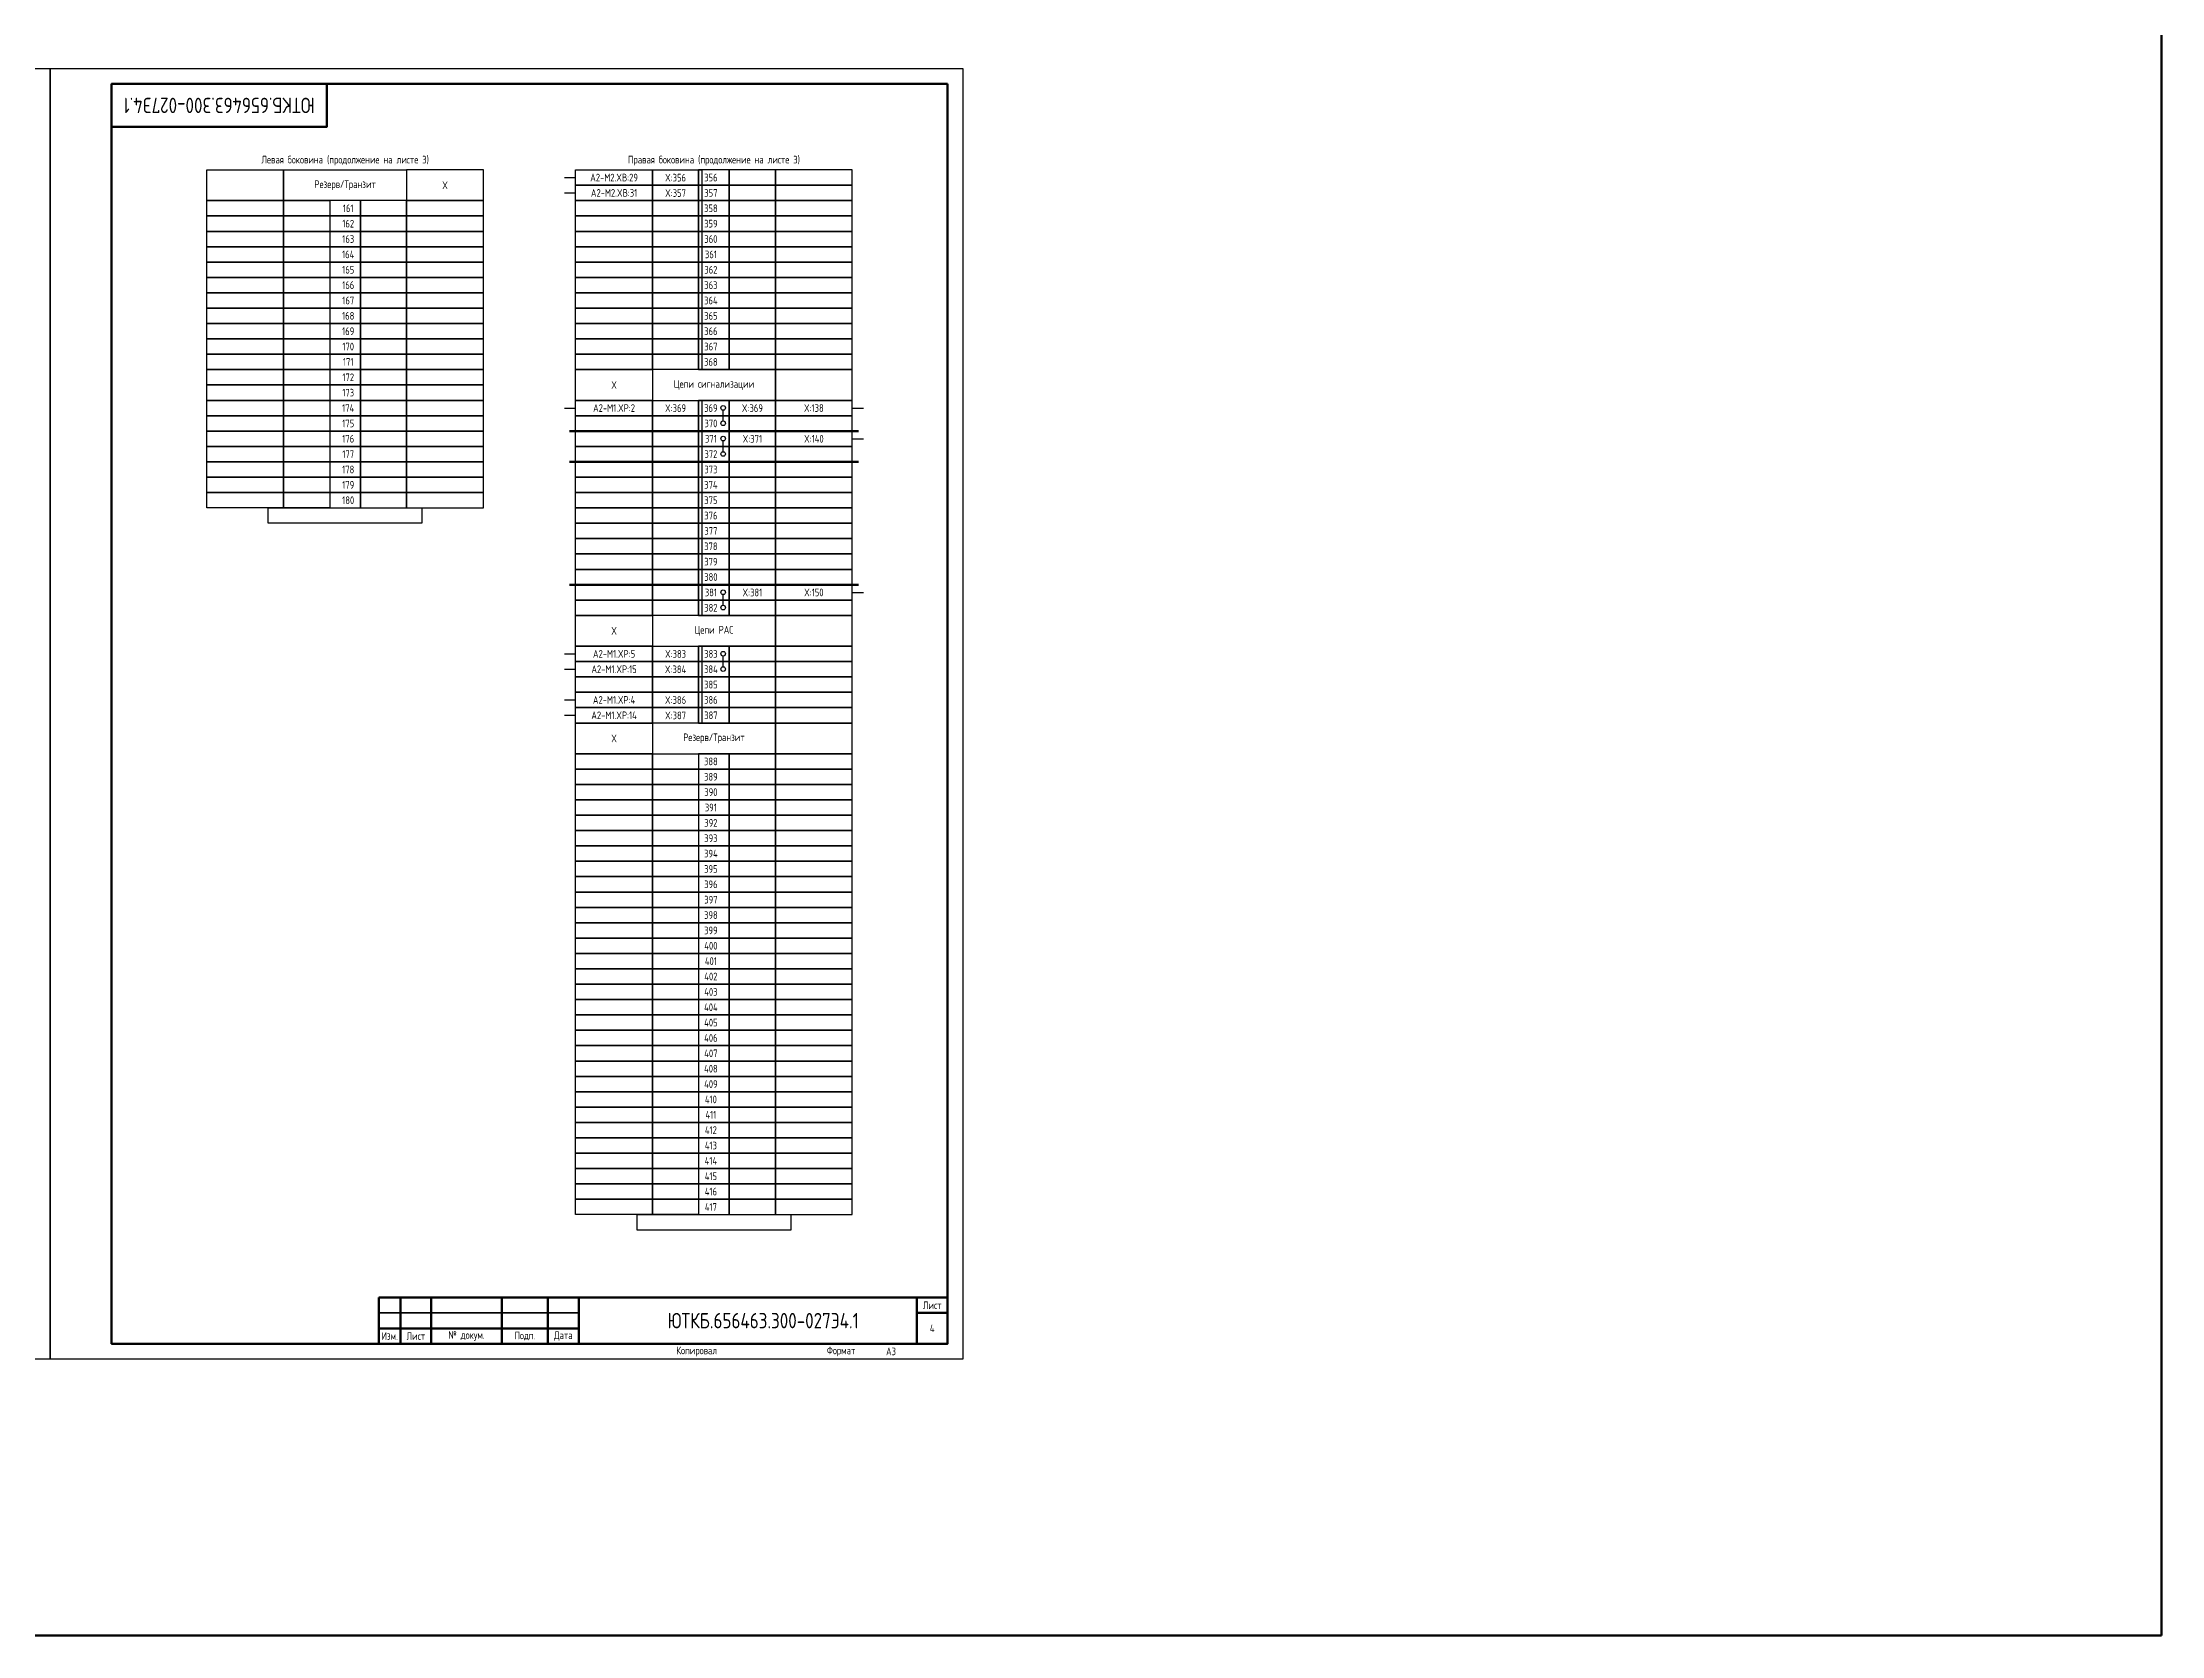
# Model space of a CAD drawing. Header units: millimetres. Extents: x -1117 to 5358, y -90 to 1610.
# Drawn here: x 4668 to 5358, y -90 to 428 of the extents above; entities that cross this region are included whole.
import ezdxf

# ---------------------------------------------------------------- set-up
doc = ezdxf.new("R2010")
doc.units = ezdxf.units.MM
doc.styles.add('Gost_type_A', font='GOST_A.TTF')

# ---------------------------------------------------------------- blocks, each defined once
blk = doc.blocks.new('Штамп угловой верхний')
at = {"lineweight": 50}
blk.add_lwpolyline([(0, 0), (70, 0), (70, -14), (0, -14)], close=True, dxfattribs=at)
blk = doc.blocks.new('Штамп малый нижний')
at = {"lineweight": 50}
for points in [[(-185, 15), (-178, 15), (-178, 5), (-185, 5)], [(-178, 15), (-168, 15), (-168, 5), (-178, 5)], [(-168, 15), (-145, 15), (-145, 5), (-168, 5)], [(-145, 15), (-130, 15), (-130, 5), (-145, 5)], [(-130, 15), (-120, 15), (-120, 5), (-130, 5)], [(-120, 15), (-10, 15), (-10, 0), (-120, 0)], [(-10, 15), (0, 15), (0, 10), (-10, 10)], [(-10, 10), (0, 10), (0, 0), (-10, 0)], [(-185, 5), (-178, 5), (-178, 0), (-185, 0)], [(-178, 5), (-168, 5), (-168, 0), (-178, 0)], [(-168, 5), (-145, 5), (-145, 0), (-168, 0)], [(-145, 5), (-130, 5), (-130, 0), (-145, 0)], [(-130, 5), (-120, 5), (-120, 0), (-130, 0)]]:
    blk.add_lwpolyline(points, close=True, dxfattribs=at)
for points in [[(-185, 15), (-178, 15), (-178, 10), (-185, 10)], [(-178, 15), (-168, 15), (-168, 10), (-178, 10)], [(-168, 15), (-145, 15), (-145, 10), (-168, 10)], [(-145, 15), (-130, 15), (-130, 10), (-145, 10)], [(-130, 15), (-120, 15), (-120, 10), (-130, 10)], [(-185, 10), (-178, 10), (-178, 5), (-185, 5)], [(-178, 10), (-168, 10), (-168, 5), (-178, 5)], [(-168, 10), (-145, 10), (-145, 5), (-168, 5)], [(-145, 10), (-130, 10), (-130, 5), (-145, 5)], [(-130, 10), (-120, 10), (-120, 5), (-130, 5)]]:
    blk.add_lwpolyline(points, close=True)
at = {"char_height": 2.5, "style": 'Gost_type_A'}
for s, insert, width, attachment_point in [('Лист', (-5, 12.5), 10, 5), ('Изм.', (-181.5, 2.5), 7, 5), ('Лист', (-173, 2.5), 10, 5), ('№ докум.', (-156.5, 2.5), 23, 5), ('Подп.', (-137.5, 2.5), 15, 5), ('Дата', (-125, 2.5), 10, 5), ('Копировал', (-75, -2.53), 13.1202, 6), ('Формат', (-30, -2.53), 13.1202, 6)]:
    blk.add_mtext(s, dxfattribs=dict(at, insert=insert, width=width, attachment_point=attachment_point))

msp = doc.modelspace()

# ---------------------------------------------------------------- linework, layer by layer
for p, q in [((4838.38, 384.5), (4842, 384.5)), ((4838.38, 379.5), (4842, 379.5)), ((4838.38, 309.5), (4842, 309.5)), ((4932, 309.5), (4935.62, 309.5)), ((4932, 299.5), (4935.62, 299.5)), ((4932, 249.5), (4935.62, 249.5)), ((4838.38, 229.5), (4842, 229.5)), ((4838.38, 224.5), (4842, 224.5)), ((4838.38, 214.5), (4842, 214.5)), ((4838.38, 209.5), (4842, 209.5))]:
    msp.add_line(p, q)
at = {"lineweight": -2}
for p, q in [((4890, 305.3), (4890, 308.8)), ((4890, 295.3), (4890, 298.8)), ((4890, 245.3), (4890, 248.8)), ((4890, 225.3), (4890, 228.8))]:
    msp.add_line(p, q, dxfattribs=at)
at = {"lineweight": 50}
for p, q in [((4840, 302), (4934, 302)), ((4840, 292), (4934, 292)), ((4840, 252), (4934, 252))]:
    msp.add_line(p, q, dxfattribs=at)
at = {"color": 6, "lineweight": 53}
msp.add_lwpolyline([(-1117.42, 1610), (5358, 1610), (5358, -90), (-1117.42, -90)], close=True, dxfattribs=at)
for points in [[(4671, 420), (4671, 0), (4374, 0), (4374, 420)], [(4968, 420), (4968, 0), (4671, 0), (4671, 420)], [(4722, 387), (4747, 387), (4747, 377), (4722, 377)], [(4747, 387), (4787, 387), (4787, 377), (4747, 377)], [(4812, 387), (4787, 387), (4787, 377), (4812, 377)], [(4842, 387), (4867, 387), (4867, 382), (4842, 382)], [(4867, 387), (4882, 387), (4882, 382), (4867, 382)], [(4892, 387), (4882, 387), (4882, 382), (4892, 382)], [(4907, 387), (4892, 387), (4892, 382), (4907, 382)], [(4932, 387), (4907, 387), (4907, 382), (4932, 382)], [(4842, 382), (4867, 382), (4867, 377), (4842, 377)], [(4867, 382), (4882, 382), (4882, 377), (4867, 377)], [(4892, 382), (4882, 382), (4882, 377), (4892, 377)], [(4907, 382), (4892, 382), (4892, 377), (4907, 377)], [(4932, 382), (4907, 382), (4907, 377), (4932, 377)], [(4722, 377), (4747, 377), (4747, 372), (4722, 372)], [(4747, 377), (4762, 377), (4762, 372), (4747, 372)], [(4772, 377), (4762, 377), (4762, 372), (4772, 372)], [(4787, 377), (4772, 377), (4772, 372), (4787, 372)], [(4812, 377), (4787, 377), (4787, 372), (4812, 372)], [(4842, 377), (4867, 377), (4867, 372), (4842, 372)], [(4867, 377), (4882, 377), (4882, 372), (4867, 372)], [(4892, 377), (4882, 377), (4882, 372), (4892, 372)], [(4907, 377), (4892, 377), (4892, 372), (4907, 372)], [(4932, 377), (4907, 377), (4907, 372), (4932, 372)], [(4722, 372), (4747, 372), (4747, 367), (4722, 367)], [(4722, 367), (4747, 367), (4747, 362), (4722, 362)], [(4747, 372), (4762, 372), (4762, 367), (4747, 367)], [(4747, 367), (4762, 367), (4762, 362), (4747, 362)], [(4772, 372), (4762, 372), (4762, 367), (4772, 367)], [(4772, 367), (4762, 367), (4762, 362), (4772, 362)], [(4787, 372), (4772, 372), (4772, 367), (4787, 367)], [(4787, 367), (4772, 367), (4772, 362), (4787, 362)], [(4812, 372), (4787, 372), (4787, 367), (4812, 367)], [(4812, 367), (4787, 367), (4787, 362), (4812, 362)], [(4842, 372), (4867, 372), (4867, 367), (4842, 367)], [(4842, 367), (4867, 367), (4867, 362), (4842, 362)], [(4867, 372), (4882, 372), (4882, 367), (4867, 367)], [(4867, 367), (4882, 367), (4882, 362), (4867, 362)], [(4892, 372), (4882, 372), (4882, 367), (4892, 367)], [(4892, 367), (4882, 367), (4882, 362), (4892, 362)], [(4907, 372), (4892, 372), (4892, 367), (4907, 367)], [(4907, 367), (4892, 367), (4892, 362), (4907, 362)], [(4932, 372), (4907, 372), (4907, 367), (4932, 367)], [(4932, 367), (4907, 367), (4907, 362), (4932, 362)], [(4722, 362), (4747, 362), (4747, 357), (4722, 357)], [(4747, 362), (4762, 362), (4762, 357), (4747, 357)], [(4772, 362), (4762, 362), (4762, 357), (4772, 357)], [(4787, 362), (4772, 362), (4772, 357), (4787, 357)], [(4812, 362), (4787, 362), (4787, 357), (4812, 357)], [(4842, 362), (4867, 362), (4867, 357), (4842, 357)], [(4867, 362), (4882, 362), (4882, 357), (4867, 357)], [(4892, 362), (4882, 362), (4882, 357), (4892, 357)], [(4907, 362), (4892, 362), (4892, 357), (4907, 357)], [(4932, 362), (4907, 362), (4907, 357), (4932, 357)], [(4722, 357), (4747, 357), (4747, 352), (4722, 352)], [(4722, 352), (4747, 352), (4747, 347), (4722, 347)], [(4747, 357), (4762, 357), (4762, 352), (4747, 352)], [(4747, 352), (4762, 352), (4762, 347), (4747, 347)], [(4772, 357), (4762, 357), (4762, 352), (4772, 352)], [(4772, 352), (4762, 352), (4762, 347), (4772, 347)], [(4787, 357), (4772, 357), (4772, 352), (4787, 352)], [(4787, 352), (4772, 352), (4772, 347), (4787, 347)], [(4812, 357), (4787, 357), (4787, 352), (4812, 352)], [(4812, 352), (4787, 352), (4787, 347), (4812, 347)], [(4842, 357), (4867, 357), (4867, 352), (4842, 352)], [(4842, 352), (4867, 352), (4867, 347), (4842, 347)], [(4867, 357), (4882, 357), (4882, 352), (4867, 352)], [(4867, 352), (4882, 352), (4882, 347), (4867, 347)], [(4892, 357), (4882, 357), (4882, 352), (4892, 352)], [(4892, 352), (4882, 352), (4882, 347), (4892, 347)], [(4907, 357), (4892, 357), (4892, 352), (4907, 352)], [(4907, 352), (4892, 352), (4892, 347), (4907, 347)], [(4932, 357), (4907, 357), (4907, 352), (4932, 352)], [(4932, 352), (4907, 352), (4907, 347), (4932, 347)], [(4722, 347), (4747, 347), (4747, 342), (4722, 342)], [(4747, 347), (4762, 347), (4762, 342), (4747, 342)], [(4772, 347), (4762, 347), (4762, 342), (4772, 342)], [(4787, 347), (4772, 347), (4772, 342), (4787, 342)], [(4812, 347), (4787, 347), (4787, 342), (4812, 342)], [(4842, 347), (4867, 347), (4867, 342), (4842, 342)], [(4867, 347), (4882, 347), (4882, 342), (4867, 342)], [(4892, 347), (4882, 347), (4882, 342), (4892, 342)], [(4907, 347), (4892, 347), (4892, 342), (4907, 342)], [(4932, 347), (4907, 347), (4907, 342), (4932, 342)], [(4722, 342), (4747, 342), (4747, 337), (4722, 337)], [(4747, 342), (4762, 342), (4762, 337), (4747, 337)], [(4772, 342), (4762, 342), (4762, 337), (4772, 337)], [(4787, 342), (4772, 342), (4772, 337), (4787, 337)], [(4812, 342), (4787, 342), (4787, 337), (4812, 337)], [(4842, 342), (4867, 342), (4867, 337), (4842, 337)], [(4867, 342), (4882, 342), (4882, 337), (4867, 337)], [(4892, 342), (4882, 342), (4882, 337), (4892, 337)], [(4907, 342), (4892, 342), (4892, 337), (4907, 337)], [(4932, 342), (4907, 342), (4907, 337), (4932, 337)], [(4722, 337), (4747, 337), (4747, 332), (4722, 332)], [(4722, 332), (4747, 332), (4747, 327), (4722, 327)], [(4747, 337), (4762, 337), (4762, 332), (4747, 332)], [(4747, 332), (4762, 332), (4762, 327), (4747, 327)], [(4772, 337), (4762, 337), (4762, 332), (4772, 332)], [(4772, 332), (4762, 332), (4762, 327), (4772, 327)], [(4787, 337), (4772, 337), (4772, 332), (4787, 332)], [(4787, 332), (4772, 332), (4772, 327), (4787, 327)], [(4812, 337), (4787, 337), (4787, 332), (4812, 332)], [(4812, 332), (4787, 332), (4787, 327), (4812, 327)], [(4842, 337), (4867, 337), (4867, 332), (4842, 332)], [(4842, 332), (4867, 332), (4867, 327), (4842, 327)], [(4867, 337), (4882, 337), (4882, 332), (4867, 332)], [(4867, 332), (4882, 332), (4882, 327), (4867, 327)], [(4892, 337), (4882, 337), (4882, 332), (4892, 332)], [(4892, 332), (4882, 332), (4882, 327), (4892, 327)], [(4907, 337), (4892, 337), (4892, 332), (4907, 332)], [(4907, 332), (4892, 332), (4892, 327), (4907, 327)], [(4932, 337), (4907, 337), (4907, 332), (4932, 332)], [(4932, 332), (4907, 332), (4907, 327), (4932, 327)], [(4722, 327), (4747, 327), (4747, 322), (4722, 322)], [(4747, 327), (4762, 327), (4762, 322), (4747, 322)], [(4772, 327), (4762, 327), (4762, 322), (4772, 322)], [(4787, 327), (4772, 327), (4772, 322), (4787, 322)], [(4812, 327), (4787, 327), (4787, 322), (4812, 322)], [(4842, 327), (4867, 327), (4867, 322), (4842, 322)], [(4867, 327), (4882, 327), (4882, 322), (4867, 322)], [(4892, 327), (4882, 327), (4882, 322), (4892, 322)], [(4907, 327), (4892, 327), (4892, 322), (4907, 322)], [(4932, 327), (4907, 327), (4907, 322), (4932, 322)], [(4722, 322), (4747, 322), (4747, 317), (4722, 317)], [(4747, 322), (4762, 322), (4762, 317), (4747, 317)], [(4772, 322), (4762, 322), (4762, 317), (4772, 317)], [(4787, 322), (4772, 322), (4772, 317), (4787, 317)], [(4812, 322), (4787, 322), (4787, 317), (4812, 317)], [(4842, 322), (4867, 322), (4867, 312), (4842, 312)], [(4907, 322), (4867, 322), (4867, 312), (4907, 312)], [(4932, 322), (4907, 322), (4907, 312), (4932, 312)], [(4722, 317), (4747, 317), (4747, 312), (4722, 312)], [(4722, 312), (4747, 312), (4747, 307), (4722, 307)], [(4747, 317), (4762, 317), (4762, 312), (4747, 312)], [(4747, 312), (4762, 312), (4762, 307), (4747, 307)], [(4772, 317), (4762, 317), (4762, 312), (4772, 312)], [(4772, 312), (4762, 312), (4762, 307), (4772, 307)], [(4787, 317), (4772, 317), (4772, 312), (4787, 312)], [(4787, 312), (4772, 312), (4772, 307), (4787, 307)], [(4812, 317), (4787, 317), (4787, 312), (4812, 312)], [(4812, 312), (4787, 312), (4787, 307), (4812, 307)], [(4842, 312), (4867, 312), (4867, 307), (4842, 307)], [(4867, 312), (4882, 312), (4882, 307), (4867, 307)], [(4882, 312), (4883, 312), (4883, 242), (4882, 242)], [(4892, 312), (4882, 312), (4882, 307), (4892, 307)], [(4907, 312), (4892, 312), (4892, 307), (4907, 307)], [(4932, 312), (4907, 312), (4907, 307), (4932, 307)], [(4722, 307), (4747, 307), (4747, 302), (4722, 302)], [(4747, 307), (4762, 307), (4762, 302), (4747, 302)], [(4772, 307), (4762, 307), (4762, 302), (4772, 302)], [(4787, 307), (4772, 307), (4772, 302), (4787, 302)], [(4812, 307), (4787, 307), (4787, 302), (4812, 302)], [(4842, 307), (4867, 307), (4867, 302), (4842, 302)], [(4867, 307), (4882, 307), (4882, 302), (4867, 302)], [(4892, 307), (4882, 307), (4882, 302), (4892, 302)], [(4907, 307), (4892, 307), (4892, 302), (4907, 302)], [(4932, 307), (4907, 307), (4907, 302), (4932, 302)], [(4722, 302), (4747, 302), (4747, 297), (4722, 297)], [(4722, 297), (4747, 297), (4747, 292), (4722, 292)], [(4747, 302), (4762, 302), (4762, 297), (4747, 297)], [(4747, 297), (4762, 297), (4762, 292), (4747, 292)], [(4772, 302), (4762, 302), (4762, 297), (4772, 297)], [(4772, 297), (4762, 297), (4762, 292), (4772, 292)], [(4787, 302), (4772, 302), (4772, 297), (4787, 297)], [(4787, 297), (4772, 297), (4772, 292), (4787, 292)], [(4812, 302), (4787, 302), (4787, 297), (4812, 297)], [(4812, 297), (4787, 297), (4787, 292), (4812, 292)], [(4842, 302), (4867, 302), (4867, 297), (4842, 297)], [(4842, 297), (4867, 297), (4867, 292), (4842, 292)], [(4867, 302), (4882, 302), (4882, 297), (4867, 297)], [(4867, 297), (4882, 297), (4882, 292), (4867, 292)], [(4892, 302), (4882, 302), (4882, 297), (4892, 297)], [(4892, 297), (4882, 297), (4882, 292), (4892, 292)], [(4907, 302), (4892, 302), (4892, 297), (4907, 297)], [(4907, 297), (4892, 297), (4892, 292), (4907, 292)], [(4932, 302), (4907, 302), (4907, 297), (4932, 297)], [(4932, 297), (4907, 297), (4907, 292), (4932, 292)], [(4722, 292), (4747, 292), (4747, 287), (4722, 287)], [(4747, 292), (4762, 292), (4762, 287), (4747, 287)], [(4772, 292), (4762, 292), (4762, 287), (4772, 287)], [(4787, 292), (4772, 292), (4772, 287), (4787, 287)], [(4812, 292), (4787, 292), (4787, 287), (4812, 287)], [(4842, 292), (4867, 292), (4867, 287), (4842, 287)], [(4867, 292), (4882, 292), (4882, 287), (4867, 287)], [(4892, 292), (4882, 292), (4882, 287), (4892, 287)], [(4907, 292), (4892, 292), (4892, 287), (4907, 287)], [(4932, 292), (4907, 292), (4907, 287), (4932, 287)], [(4722, 287), (4747, 287), (4747, 282), (4722, 282)], [(4747, 287), (4762, 287), (4762, 282), (4747, 282)], [(4772, 287), (4762, 287), (4762, 282), (4772, 282)], [(4787, 287), (4772, 287), (4772, 282), (4787, 282)], [(4812, 287), (4787, 287), (4787, 282), (4812, 282)], [(4842, 287), (4867, 287), (4867, 282), (4842, 282)], [(4867, 287), (4882, 287), (4882, 282), (4867, 282)], [(4892, 287), (4882, 287), (4882, 282), (4892, 282)], [(4907, 287), (4892, 287), (4892, 282), (4907, 282)], [(4932, 287), (4907, 287), (4907, 282), (4932, 282)], [(4722, 282), (4747, 282), (4747, 277), (4722, 277)], [(4742, 277), (4792, 277), (4792, 272), (4742, 272)], [(4747, 282), (4762, 282), (4762, 277), (4747, 277)], [(4772, 282), (4762, 282), (4762, 277), (4772, 277)], [(4787, 282), (4772, 282), (4772, 277), (4787, 277)], [(4812, 282), (4787, 282), (4787, 277), (4812, 277)], [(4842, 282), (4867, 282), (4867, 277), (4842, 277)], [(4842, 277), (4867, 277), (4867, 272), (4842, 272)], [(4867, 282), (4882, 282), (4882, 277), (4867, 277)], [(4867, 277), (4882, 277), (4882, 272), (4867, 272)], [(4892, 282), (4882, 282), (4882, 277), (4892, 277)], [(4892, 277), (4882, 277), (4882, 272), (4892, 272)], [(4907, 282), (4892, 282), (4892, 277), (4907, 277)], [(4907, 277), (4892, 277), (4892, 272), (4907, 272)], [(4932, 282), (4907, 282), (4907, 277), (4932, 277)], [(4932, 277), (4907, 277), (4907, 272), (4932, 272)], [(4842, 272), (4867, 272), (4867, 267), (4842, 267)], [(4867, 272), (4882, 272), (4882, 267), (4867, 267)], [(4892, 272), (4882, 272), (4882, 267), (4892, 267)], [(4907, 272), (4892, 272), (4892, 267), (4907, 267)], [(4932, 272), (4907, 272), (4907, 267), (4932, 267)], [(4842, 267), (4867, 267), (4867, 262), (4842, 262)], [(4867, 267), (4882, 267), (4882, 262), (4867, 262)], [(4892, 267), (4882, 267), (4882, 262), (4892, 262)], [(4907, 267), (4892, 267), (4892, 262), (4907, 262)], [(4932, 267), (4907, 267), (4907, 262), (4932, 262)], [(4842, 262), (4867, 262), (4867, 257), (4842, 257)], [(4842, 257), (4867, 257), (4867, 252), (4842, 252)], [(4867, 262), (4882, 262), (4882, 257), (4867, 257)], [(4867, 257), (4882, 257), (4882, 252), (4867, 252)], [(4892, 262), (4882, 262), (4882, 257), (4892, 257)], [(4892, 257), (4882, 257), (4882, 252), (4892, 252)], [(4907, 262), (4892, 262), (4892, 257), (4907, 257)], [(4907, 257), (4892, 257), (4892, 252), (4907, 252)], [(4932, 262), (4907, 262), (4907, 257), (4932, 257)], [(4932, 257), (4907, 257), (4907, 252), (4932, 252)], [(4842, 252), (4867, 252), (4867, 247), (4842, 247)], [(4867, 252), (4882, 252), (4882, 247), (4867, 247)], [(4892, 252), (4882, 252), (4882, 247), (4892, 247)], [(4907, 252), (4892, 252), (4892, 247), (4907, 247)], [(4932, 252), (4907, 252), (4907, 247), (4932, 247)], [(4842, 247), (4867, 247), (4867, 242), (4842, 242)], [(4842, 242), (4867, 242), (4867, 232), (4842, 232)], [(4867, 247), (4882, 247), (4882, 242), (4867, 242)], [(4907, 242), (4867, 242), (4867, 232), (4907, 232)], [(4892, 247), (4882, 247), (4882, 242), (4892, 242)], [(4907, 247), (4892, 247), (4892, 242), (4907, 242)], [(4932, 247), (4907, 247), (4907, 242), (4932, 242)], [(4932, 242), (4907, 242), (4907, 232), (4932, 232)], [(4842, 232), (4867, 232), (4867, 227), (4842, 227)], [(4867, 232), (4882, 232), (4882, 227), (4867, 227)], [(4892, 232), (4882, 232), (4882, 227), (4892, 227)], [(4882, 232), (4883, 232), (4883, 207), (4882, 207)], [(4907, 232), (4892, 232), (4892, 227), (4907, 227)], [(4932, 232), (4907, 232), (4907, 227), (4932, 227)], [(4842, 227), (4867, 227), (4867, 222), (4842, 222)], [(4842, 222), (4867, 222), (4867, 217), (4842, 217)], [(4867, 227), (4882, 227), (4882, 222), (4867, 222)], [(4867, 222), (4882, 222), (4882, 217), (4867, 217)], [(4892, 227), (4882, 227), (4882, 222), (4892, 222)], [(4892, 222), (4882, 222), (4882, 217), (4892, 217)], [(4907, 227), (4892, 227), (4892, 222), (4907, 222)], [(4907, 222), (4892, 222), (4892, 217), (4907, 217)], [(4932, 227), (4907, 227), (4907, 222), (4932, 222)], [(4932, 222), (4907, 222), (4907, 217), (4932, 217)], [(4842, 217), (4867, 217), (4867, 212), (4842, 212)], [(4867, 217), (4882, 217), (4882, 212), (4867, 212)], [(4892, 217), (4882, 217), (4882, 212), (4892, 212)], [(4907, 217), (4892, 217), (4892, 212), (4907, 212)], [(4932, 217), (4907, 217), (4907, 212), (4932, 212)], [(4842, 212), (4867, 212), (4867, 207), (4842, 207)], [(4842, 207), (4867, 207), (4867, 197), (4842, 197)], [(4867, 212), (4882, 212), (4882, 207), (4867, 207)], [(4907, 207), (4867, 207), (4867, 197), (4907, 197)], [(4892, 212), (4882, 212), (4882, 207), (4892, 207)], [(4907, 212), (4892, 212), (4892, 207), (4907, 207)], [(4932, 212), (4907, 212), (4907, 207), (4932, 207)], [(4932, 207), (4907, 207), (4907, 197), (4932, 197)], [(4842, 197), (4867, 197), (4867, 192), (4842, 192)], [(4867, 197), (4882, 197), (4882, 192), (4867, 192)], [(4892, 197), (4882, 197), (4882, 192), (4892, 192)], [(4907, 197), (4892, 197), (4892, 192), (4907, 192)], [(4932, 197), (4907, 197), (4907, 192), (4932, 192)], [(4842, 192), (4867, 192), (4867, 187), (4842, 187)], [(4842, 187), (4867, 187), (4867, 182), (4842, 182)], [(4867, 192), (4882, 192), (4882, 187), (4867, 187)], [(4867, 187), (4882, 187), (4882, 182), (4867, 182)], [(4892, 192), (4882, 192), (4882, 187), (4892, 187)], [(4892, 187), (4882, 187), (4882, 182), (4892, 182)], [(4907, 192), (4892, 192), (4892, 187), (4907, 187)], [(4907, 187), (4892, 187), (4892, 182), (4907, 182)], [(4932, 192), (4907, 192), (4907, 187), (4932, 187)], [(4932, 187), (4907, 187), (4907, 182), (4932, 182)], [(4842, 182), (4867, 182), (4867, 177), (4842, 177)], [(4867, 182), (4882, 182), (4882, 177), (4867, 177)], [(4892, 182), (4882, 182), (4882, 177), (4892, 177)], [(4907, 182), (4892, 182), (4892, 177), (4907, 177)], [(4932, 182), (4907, 182), (4907, 177), (4932, 177)], [(4842, 177), (4867, 177), (4867, 172), (4842, 172)], [(4867, 177), (4882, 177), (4882, 172), (4867, 172)], [(4892, 177), (4882, 177), (4882, 172), (4892, 172)], [(4907, 177), (4892, 177), (4892, 172), (4907, 172)], [(4932, 177), (4907, 177), (4907, 172), (4932, 172)], [(4842, 172), (4867, 172), (4867, 167), (4842, 167)], [(4842, 167), (4867, 167), (4867, 162), (4842, 162)], [(4867, 172), (4882, 172), (4882, 167), (4867, 167)], [(4867, 167), (4882, 167), (4882, 162), (4867, 162)], [(4892, 172), (4882, 172), (4882, 167), (4892, 167)], [(4892, 167), (4882, 167), (4882, 162), (4892, 162)], [(4907, 172), (4892, 172), (4892, 167), (4907, 167)], [(4907, 167), (4892, 167), (4892, 162), (4907, 162)], [(4932, 172), (4907, 172), (4907, 167), (4932, 167)], [(4932, 167), (4907, 167), (4907, 162), (4932, 162)], [(4842, 162), (4867, 162), (4867, 157), (4842, 157)], [(4867, 162), (4882, 162), (4882, 157), (4867, 157)], [(4892, 162), (4882, 162), (4882, 157), (4892, 157)], [(4907, 162), (4892, 162), (4892, 157), (4907, 157)], [(4932, 162), (4907, 162), (4907, 157), (4932, 157)], [(4842, 157), (4867, 157), (4867, 152), (4842, 152)], [(4842, 152), (4867, 152), (4867, 147), (4842, 147)], [(4867, 157), (4882, 157), (4882, 152), (4867, 152)], [(4867, 152), (4882, 152), (4882, 147), (4867, 147)], [(4892, 157), (4882, 157), (4882, 152), (4892, 152)], [(4892, 152), (4882, 152), (4882, 147), (4892, 147)], [(4907, 157), (4892, 157), (4892, 152), (4907, 152)], [(4907, 152), (4892, 152), (4892, 147), (4907, 147)], [(4932, 157), (4907, 157), (4907, 152), (4932, 152)], [(4932, 152), (4907, 152), (4907, 147), (4932, 147)], [(4842, 147), (4867, 147), (4867, 142), (4842, 142)], [(4867, 147), (4882, 147), (4882, 142), (4867, 142)], [(4892, 147), (4882, 147), (4882, 142), (4892, 142)], [(4907, 147), (4892, 147), (4892, 142), (4907, 142)], [(4932, 147), (4907, 147), (4907, 142), (4932, 142)], [(4842, 142), (4867, 142), (4867, 137), (4842, 137)], [(4867, 142), (4882, 142), (4882, 137), (4867, 137)], [(4892, 142), (4882, 142), (4882, 137), (4892, 137)], [(4907, 142), (4892, 142), (4892, 137), (4907, 137)], [(4932, 142), (4907, 142), (4907, 137), (4932, 137)], [(4842, 137), (4867, 137), (4867, 132), (4842, 132)], [(4842, 132), (4867, 132), (4867, 127), (4842, 127)], [(4867, 137), (4882, 137), (4882, 132), (4867, 132)], [(4867, 132), (4882, 132), (4882, 127), (4867, 127)], [(4892, 137), (4882, 137), (4882, 132), (4892, 132)], [(4892, 132), (4882, 132), (4882, 127), (4892, 127)], [(4907, 137), (4892, 137), (4892, 132), (4907, 132)], [(4907, 132), (4892, 132), (4892, 127), (4907, 127)], [(4932, 137), (4907, 137), (4907, 132), (4932, 132)], [(4932, 132), (4907, 132), (4907, 127), (4932, 127)], [(4842, 127), (4867, 127), (4867, 122), (4842, 122)], [(4867, 127), (4882, 127), (4882, 122), (4867, 122)], [(4892, 127), (4882, 127), (4882, 122), (4892, 122)], [(4907, 127), (4892, 127), (4892, 122), (4907, 122)], [(4932, 127), (4907, 127), (4907, 122), (4932, 122)], [(4842, 122), (4867, 122), (4867, 117), (4842, 117)], [(4867, 122), (4882, 122), (4882, 117), (4867, 117)], [(4892, 122), (4882, 122), (4882, 117), (4892, 117)], [(4907, 122), (4892, 122), (4892, 117), (4907, 117)], [(4932, 122), (4907, 122), (4907, 117), (4932, 117)], [(4842, 117), (4867, 117), (4867, 112), (4842, 112)], [(4842, 112), (4867, 112), (4867, 107), (4842, 107)], [(4867, 117), (4882, 117), (4882, 112), (4867, 112)], [(4867, 112), (4882, 112), (4882, 107), (4867, 107)], [(4892, 117), (4882, 117), (4882, 112), (4892, 112)], [(4892, 112), (4882, 112), (4882, 107), (4892, 107)], [(4907, 117), (4892, 117), (4892, 112), (4907, 112)], [(4907, 112), (4892, 112), (4892, 107), (4907, 107)], [(4932, 117), (4907, 117), (4907, 112), (4932, 112)], [(4932, 112), (4907, 112), (4907, 107), (4932, 107)], [(4842, 107), (4867, 107), (4867, 102), (4842, 102)], [(4867, 107), (4882, 107), (4882, 102), (4867, 102)], [(4892, 107), (4882, 107), (4882, 102), (4892, 102)], [(4907, 107), (4892, 107), (4892, 102), (4907, 102)], [(4932, 107), (4907, 107), (4907, 102), (4932, 102)], [(4842, 102), (4867, 102), (4867, 97), (4842, 97)], [(4842, 97), (4867, 97), (4867, 92), (4842, 92)], [(4867, 102), (4882, 102), (4882, 97), (4867, 97)], [(4867, 97), (4882, 97), (4882, 92), (4867, 92)], [(4892, 102), (4882, 102), (4882, 97), (4892, 97)], [(4892, 97), (4882, 97), (4882, 92), (4892, 92)], [(4907, 102), (4892, 102), (4892, 97), (4907, 97)], [(4907, 97), (4892, 97), (4892, 92), (4907, 92)], [(4932, 102), (4907, 102), (4907, 97), (4932, 97)], [(4932, 97), (4907, 97), (4907, 92), (4932, 92)], [(4842, 92), (4867, 92), (4867, 87), (4842, 87)], [(4867, 92), (4882, 92), (4882, 87), (4867, 87)], [(4892, 92), (4882, 92), (4882, 87), (4892, 87)], [(4907, 92), (4892, 92), (4892, 87), (4907, 87)], [(4932, 92), (4907, 92), (4907, 87), (4932, 87)], [(4842, 87), (4867, 87), (4867, 82), (4842, 82)], [(4867, 87), (4882, 87), (4882, 82), (4867, 82)], [(4892, 87), (4882, 87), (4882, 82), (4892, 82)], [(4907, 87), (4892, 87), (4892, 82), (4907, 82)], [(4932, 87), (4907, 87), (4907, 82), (4932, 82)], [(4842, 82), (4867, 82), (4867, 77), (4842, 77)], [(4842, 77), (4867, 77), (4867, 72), (4842, 72)], [(4867, 82), (4882, 82), (4882, 77), (4867, 77)], [(4867, 77), (4882, 77), (4882, 72), (4867, 72)], [(4892, 82), (4882, 82), (4882, 77), (4892, 77)], [(4892, 77), (4882, 77), (4882, 72), (4892, 72)], [(4907, 82), (4892, 82), (4892, 77), (4907, 77)], [(4907, 77), (4892, 77), (4892, 72), (4907, 72)], [(4932, 82), (4907, 82), (4907, 77), (4932, 77)], [(4932, 77), (4907, 77), (4907, 72), (4932, 72)], [(4842, 72), (4867, 72), (4867, 67), (4842, 67)], [(4867, 72), (4882, 72), (4882, 67), (4867, 67)], [(4892, 72), (4882, 72), (4882, 67), (4892, 67)], [(4907, 72), (4892, 72), (4892, 67), (4907, 67)], [(4932, 72), (4907, 72), (4907, 67), (4932, 67)], [(4842, 67), (4867, 67), (4867, 62), (4842, 62)], [(4867, 67), (4882, 67), (4882, 62), (4867, 62)], [(4892, 67), (4882, 67), (4882, 62), (4892, 62)], [(4907, 67), (4892, 67), (4892, 62), (4907, 62)], [(4932, 67), (4907, 67), (4907, 62), (4932, 62)], [(4842, 62), (4867, 62), (4867, 57), (4842, 57)], [(4842, 57), (4867, 57), (4867, 52), (4842, 52)], [(4867, 62), (4882, 62), (4882, 57), (4867, 57)], [(4867, 57), (4882, 57), (4882, 52), (4867, 52)], [(4892, 62), (4882, 62), (4882, 57), (4892, 57)], [(4892, 57), (4882, 57), (4882, 52), (4892, 52)], [(4907, 62), (4892, 62), (4892, 57), (4907, 57)], [(4907, 57), (4892, 57), (4892, 52), (4907, 52)], [(4932, 62), (4907, 62), (4907, 57), (4932, 57)], [(4932, 57), (4907, 57), (4907, 52), (4932, 52)], [(4842, 52), (4867, 52), (4867, 47), (4842, 47)], [(4867, 52), (4882, 52), (4882, 47), (4867, 47)], [(4892, 52), (4882, 52), (4882, 47), (4892, 47)], [(4907, 52), (4892, 52), (4892, 47), (4907, 47)], [(4932, 52), (4907, 52), (4907, 47), (4932, 47)], [(4862, 47), (4912, 47), (4912, 42), (4862, 42)]]:
    msp.add_lwpolyline(points, close=True)
at = {"lineweight": 50}
msp.add_lwpolyline([(4963, 415), (4963, 5), (4691, 5), (4691, 415)], close=True, dxfattribs=at)
for points in [[(4882, 322), (4882, 387), (4883, 387), (4883, 322)], [(4883, 312), (4883, 292), (4882, 292), (4882, 312)]]:
    msp.add_lwpolyline(points)
at = {"lineweight": -2}
for centre in [(4890, 309.55), (4890, 304.55), (4890, 299.55), (4890, 294.55), (4890, 249.55), (4890, 244.55), (4890, 229.55), (4890, 224.55)]:
    msp.add_circle(centre, 0.75, dxfattribs=at)

# ---------------------------------------------------------------- block references
for name, p in [('Штамп угловой верхний', (4691, 415)), ('Штамп малый нижний', (4963, 5))]:
    msp.add_blockref(name, p)

# ---------------------------------------------------------------- texts
at = {"insert": (4726, 408), "char_height": 5, "width": 70, "attachment_point": 5, "rotation": 180, "style": 'Gost_type_A'}
msp.add_mtext('ЮТКБ.656463.300-027Э4.1', dxfattribs=at)
at = {"style": 'Gost_type_A'}
for s, insert, char_height, width, attachment_point in [('Левая боковина (продолжение на листе 3)', (4767, 390), 2.5, 90, 5), ('Правая боковина (продолжение на листе 3)', (4887, 390), 2.5, 90, 5), ('Резерв/Транзит', (4767, 382), 2.5, 40, 5), ('X', (4799.5, 382), 2.5, 25, 5), ('A2-M2.XВ:29', (4854.5, 384.5), 2.5, 25, 5), ('A2-M2.XВ:31', (4854.5, 379.5), 2.5, 25, 5), ('X', (4854.5, 317), 2.5, 25, 5), ('Цепи сигнализации', (4887, 317), 2.5, 40, 5), ('A2-M1.XP:2', (4854.5, 309.5), 2.5, 25, 5), ('X:138', (4919.5, 309.5), 2.5, 25, 5), ('X:140', (4919.5, 299.5), 2.5, 25, 5), ('X:150', (4919.5, 249.5), 2.5, 25, 5), ('X', (4854.5, 237), 2.5, 25, 5), ('Цепи РАС', (4887, 237), 2.5, 40, 5), ('A2-M1.XP:5', (4854.5, 229.5), 2.5, 25, 5), ('A2-M1.XP:15', (4854.5, 224.5), 2.5, 25, 5), ('A2-M1.XP:4', (4854.5, 214.5), 2.5, 25, 5), ('A2-M1.XP:14', (4854.5, 209.5), 2.5, 25, 5), ('X', (4854.5, 202), 2.5, 25, 5), ('Резерв/Транзит', (4887, 202), 2.5, 40, 5), ('ЮТКБ.656463.300-027Э4.1', (4903, 12.5), 5, 120, 5), ('4', (4958, 10), 2.5, 10, 5), ('A3', (4943, 2.5), 2.5, 20, 4), ('A3', (4943, 2.5), 2.5, 20, 4)]:
    msp.add_mtext(s, dxfattribs=dict(at, insert=insert, char_height=char_height, width=width, attachment_point=attachment_point))
at = {"ltscale": 10, "char_height": 2.5, "attachment_point": 5, "style": 'Gost_type_A'}
for s, insert, width in [('X:356', (4874.5, 384.47), 15), ('X:357', (4874.5, 379.47), 15), ('356', (4886, 384.5), 8), ('357', (4886, 379.5), 8), ('161', (4768, 374.5), 8), ('358', (4886, 374.5), 8), ('163', (4768, 364.5), 8), ('162', (4768, 369.5), 8), ('359', (4886, 369.5), 8), ('360', (4886, 364.5), 8), ('164', (4768, 359.5), 8), ('361', (4886, 359.5), 8), ('165', (4768, 354.5), 8), ('362', (4886, 354.5), 8), ('166', (4768, 349.5), 8), ('167', (4768, 344.5), 8), ('364', (4886, 344.5), 8), ('363', (4886, 349.5), 8), ('168', (4768, 339.5), 8), ('365', (4886, 339.5), 8), ('169', (4768, 334.5), 8), ('366', (4886, 334.5), 8), ('170', (4768, 329.5), 8), ('171', (4768, 324.5), 8), ('368', (4886, 324.5), 8), ('367', (4886, 329.5), 8), ('172', (4768, 319.5), 8), ('174', (4768, 309.5), 8), ('173', (4768, 314.5), 8), ('X:369', (4874.5, 309.47), 15), ('369', (4886, 309.5), 8), ('X:369', (4899.5, 309.47), 15), ('175', (4768, 304.5), 8), ('370', (4886, 304.5), 8), ('176', (4768, 299.5), 8), ('371', (4886, 299.5), 8), ('X:371', (4899.5, 299.47), 15), ('178', (4768, 289.5), 8), ('177', (4768, 294.5), 8), ('373', (4886, 289.5), 8), ('372', (4886, 294.5), 8), ('179', (4768, 284.5), 8), ('374', (4886, 284.5), 8), ('180', (4768, 279.5), 8), ('375', (4886, 279.5), 8), ('376', (4886, 274.5), 8), ('377', (4886, 269.5), 8), ('378', (4886, 264.5), 8), ('380', (4886, 254.5), 8), ('379', (4886, 259.5), 8), ('381', (4886, 249.5), 8), ('X:381', (4899.5, 249.47), 15), ('382', (4886, 244.5), 8), ('X:383', (4874.5, 229.47), 15), ('383', (4886, 229.5), 8), ('X:384', (4874.5, 224.47), 15), ('384', (4886, 224.5), 8), ('385', (4886, 219.5), 8), ('X:386', (4874.5, 214.47), 15), ('386', (4886, 214.5), 8), ('X:387', (4874.5, 209.47), 15), ('387', (4886, 209.5), 8), ('388', (4886, 194.5), 8), ('389', (4886, 189.5), 8), ('390', (4886, 184.5), 8), ('391', (4886, 179.5), 8), ('392', (4886, 174.5), 8), ('394', (4886, 164.5), 8), ('393', (4886, 169.5), 8), ('395', (4886, 159.5), 8), ('396', (4886, 154.5), 8), ('398', (4886, 144.5), 8), ('397', (4886, 149.5), 8), ('399', (4886, 139.5), 8), ('400', (4886, 134.5), 8), ('402', (4886, 124.5), 8), ('401', (4886, 129.5), 8), ('403', (4886, 119.5), 8), ('404', (4886, 114.5), 8), ('405', (4886, 109.5), 8), ('406', (4886, 104.5), 8), ('407', (4886, 99.5), 8), ('408', (4886, 94.5), 8), ('409', (4886, 89.5), 8), ('410', (4886, 84.5), 8), ('411', (4886, 79.5), 8), ('413', (4886, 69.5), 8), ('412', (4886, 74.5), 8), ('414', (4886, 64.5), 8), ('415', (4886, 59.5), 8), ('416', (4886, 54.5), 8), ('417', (4886, 49.5), 8)]:
    msp.add_mtext(s, dxfattribs=dict(at, insert=insert, width=width))

doc.saveas('drawing.dxf')
